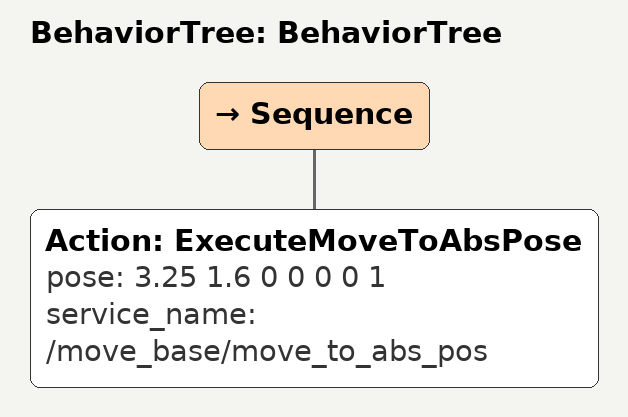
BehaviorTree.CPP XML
<?xml version="1.0"?>
<root main_tree_to_execute="BehaviorTree">
    <BehaviorTree ID="BehaviorTree">
        <Sequence>
            <Action ID="ExecuteMoveToAbsPose" pose="3.25 1.6 0 0 0 0 1" service_name="/move_base/move_to_abs_pos"/>
        </Sequence>
    </BehaviorTree>
</root>
